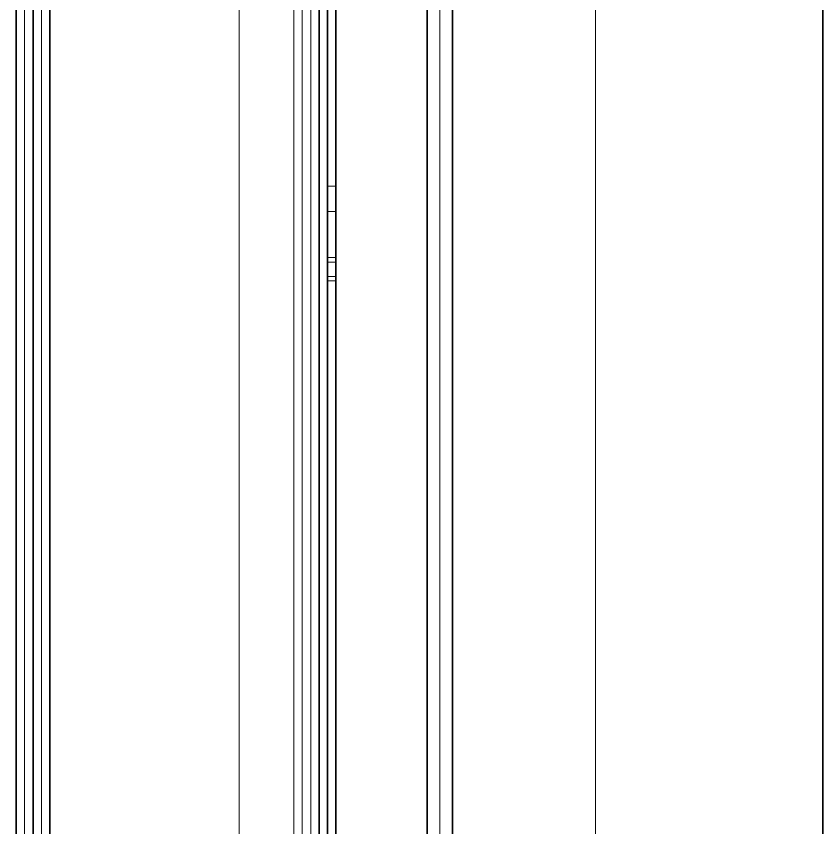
# Model space of a CAD drawing. Header units: millimetres. Extents: x 6115 to 12360, y 7255 to 12668.
# Drawn here: x 6126.9 to 6318.6, y 7824.4 to 8017.4 of the extents above; entities that cross this region are included whole.
import ezdxf

# ---------------------------------------------------------------- set-up
doc = ezdxf.new("R2010")
doc.units = ezdxf.units.MM
doc.layers.add('外形線', color=7, linetype='Continuous', lineweight=50)

msp = doc.modelspace()

# ---------------------------------------------------------------- linework, layer by layer
at = {"layer": '外形線', "linetype": 'Continuous', "lineweight": 35}
for p, q in [((6224.61, 10324.95), (6224.61, 7626.32)), ((6230.61, 7626.32), (6230.61, 10324.32)), ((6318.61, 10324.32), (6318.61, 7626.32)), ((6126.9, 7664.79), (6126.9, 10322.99)), ((6130.9, 7665.42), (6130.9, 10321.32)), ((6134.9, 10320.9), (6134.9, 7666.05)), ((6198.9, 7819.71), (6198.9, 10320.9)), ((6200.9, 7819.71), (6200.9, 10318.18)), ((6202.9, 7819.71), (6202.9, 10318.18))]:
    msp.add_line(p, q, dxfattribs=at).dxf.unprotected_set("ltscale", 0)
at = {"layer": '外形線', "linetype": 'Continuous', "lineweight": 18}
for p, q in [((6227.61, 7489.32), (6227.61, 10324.95)), ((6128.9, 10324.03), (6128.9, 7653.74)), ((6132.9, 10321.32), (6132.9, 7651.03)), ((6179.9, 10321.11), (6179.9, 7650.82)), ((6192.9, 7650.82), (6192.9, 10321.11)), ((6194.9, 7651.13), (6194.9, 10321.42)), ((6196.9, 10321.11), (6196.9, 7651.23)), ((6264.61, 7752.55), (6264.61, 10318.3)), ((6202.9, 7976.97), (6200.9, 7976.97)), ((6202.9, 7970.97), (6200.9, 7970.97)), ((6202.9, 7960.01), (6200.9, 7960.01)), ((6202.9, 7960), (6200.9, 7960)), ((6202.9, 7958.95), (6200.9, 7958.95)), ((6202.9, 7955.52), (6200.9, 7955.52)), ((6202.9, 7954.48), (6200.9, 7954.48)), ((6202.9, 7954.46), (6200.9, 7954.46))]:
    msp.add_line(p, q, dxfattribs=at).dxf.unprotected_set("ltscale", 0)

doc.saveas('drawing.dxf')
